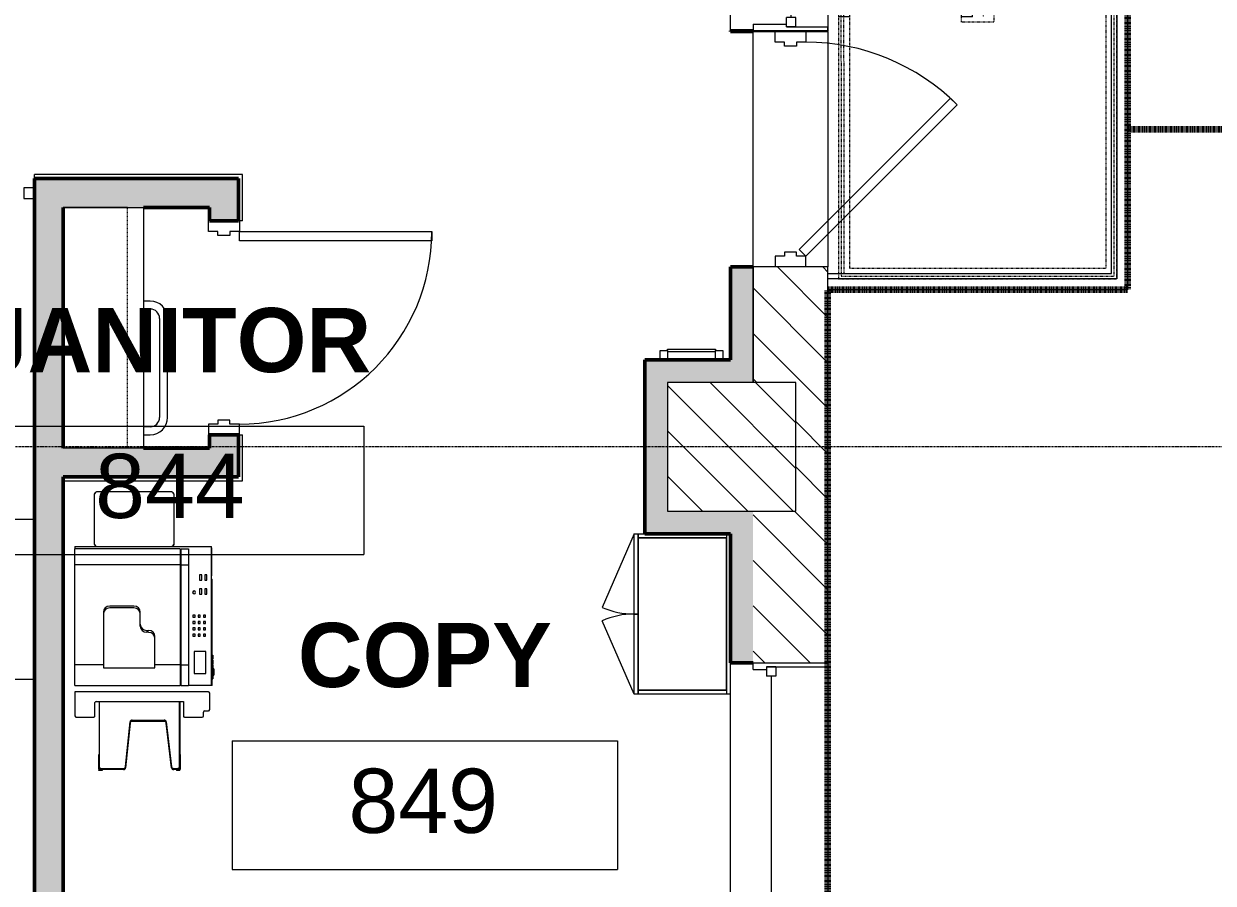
# Model space of a CAD drawing. Header units: inches. Extents: x -956 to 1409, y -1111 to 895.
# Drawn here: x 154 to 376.4, y -885.3 to -724.7 of the extents above; entities that cross this region are included whole.
import ezdxf

# ---------------------------------------------------------------- set-up
doc = ezdxf.new("R2010")
doc.units = ezdxf.units.IN
doc.header["$MEASUREMENT"] = 0
for name, pattern in [('Dash', [0.25, 0.125, -0.125]), ('Dash_2_', [0.25, 0.125, -0.125]), ('Double Dash 3_8_', [1, 0.375, -0.125, 0.125, -0.125, 0.125, -0.125]), ('Grid Line 1_4_', [0.4375, 0.25, -0.0625, 0.0625, -0.0625]), ('Overhead 1_16_', [0.101562, 0.0625, -0.039062])]:
    doc.linetypes.add(name, pattern=pattern)
for name, color, linetype, lineweight in [('A-AREA-IDEN', 2, 'Continuous', 9), ('A-DETL', 90, 'Continuous', 13), ('A-DOOR', 31, 'Continuous', 13), ('A-DOOR-FRAM', 31, 'Continuous', 20), ('A-FLOR', 192, 'Continuous', 13), ('A-FLOR-HRAL', 11, 'Continuous', 13), ('A-FLOR-HRAL-MBND', 5, 'Continuous', 13), ('A-GENM', 13, 'Continuous', 9), ('A-GLAZ', 151, 'Continuous', 13), ('A-GLAZ-CWMG', 51, 'Continuous', 9), ('A-WALL', 113, 'Continuous', 13), ('A-WALL-PATT', 111, 'Continuous', 13), ('I-WALL', 2, 'Continuous', 13), ('P-SANR-FIXT', 6, 'Continuous', 9), ('Q-CASE', 31, 'Continuous', 9), ('Q-CASE-HDLN', 31, 'Dash_2_', 9), ('Q-SPCQ', 91, 'Continuous', 13), ('S-COLS', 52, 'Continuous', 13), ('S-GRID', 1, 'Continuous', 9), ('S-STRS-MBND', 31, 'Continuous', 13)]:
    doc.layers.add(name, color=color, linetype=linetype, lineweight=lineweight)
doc.styles.add('Arial_3', font='arial.ttf', dxfattribs={"height": 12})
doc.styles.add('Arial_B', font='arialbd.ttf', dxfattribs={"height": 12})

# ---------------------------------------------------------------- blocks, each defined once
blk = doc.blocks.new('Concrete-Square-Column - 24 x 24-3368432-8TH FLOOR TELECOM UNDERFLOOR ROUTING PLAN')
at = {"layer": 'S-COLS', "lineweight": 9}
h = blk.add_hatch(dxfattribs=at)
h.set_pattern_fill('FP_8', color=53, style=0, pattern_type=2)
h.set_pattern_definition([(45, (803.744, 286.398), (-4.24264, 4.24264), [])])
h.paths.add_polyline_path([(-12, -12), (12, -12), (12, 12), (-12, 12)], flags=0)
at = {"layer": 'S-COLS', "color": 133, "lineweight": 20}
for p, q in [((12, 12), (-12, 12)), ((-12, 12), (-12, -12)), ((12, -12), (12, 12)), ((-12, -12), (12, -12))]:
    blk.add_line(p, q, dxfattribs=at)
blk = doc.blocks.new('Single-HM Frame - Exterior Egress - 40_ EXIST-2839962-8TH FLOOR TELECOM UNDERFLOOR ROUTING PLAN')
at = {"layer": 'A-DOOR', "color": 53, "lineweight": 9}
for p, q in [((-18.76, -1.64), (-20, -2.88)), ((9.53, -29.92), (-18.76, -1.64)), ((-20, -2.88), (8.29, -31.15)), ((8.29, -31.15), (9.53, -29.92))]:
    blk.add_line(p, q, dxfattribs=at)
blk.add_arc((-20, -2.88), 40, 315.01, 0, dxfattribs=at)
at = {"layer": 'A-DOOR-FRAM', "color": 133}
for p, q in [((-20, 2.87), (-22, 2.87)), ((-20, 1.12), (-20, 2.87)), ((20, 2.87), (22, 2.87)), ((20, 1.12), (20, 2.87)), ((-19.25, 1.12), (-20, 1.12)), ((-19.25, -1.12), (-19.25, 1.12)), ((19.25, 1.12), (20, 1.12)), ((19.25, -1.12), (19.25, 1.12)), ((-20, -1.12), (-19.25, -1.12)), ((-20, -2.88), (-20, -1.12)), ((20, -1.12), (19.25, -1.12)), ((20, -2.88), (20, -1.12)), ((-22, -2.88), (-20, -2.88)), ((22, -2.88), (20, -2.88))]:
    blk.add_line(p, q, dxfattribs=at)
blk = doc.blocks.new('Fixed - 16_ x 48_ rear door-1020078-8TH FLOOR TELECOM UNDERFLOOR ROUTING PLAN')
at = {"layer": 'A-GLAZ', "color": 133, "lineweight": 20}
for p, q in [((-8.25, 7), (-9.5, 7)), ((-8.25, 7), (-8.25, 0.75)), ((5.25, 7), (6.5, 7)), ((5.25, 0.75), (5.25, 7)), ((-8.75, 0.75), (-7, 0.75)), ((-8.75, -1), (-8.75, 0.75)), ((-8.75, 0.75), (-8.25, 0.75)), ((-8.75, 0.75), (-8.75, -7)), ((-7, -1), (-7, 0.75)), ((4, -1), (4, 0.75)), ((5.75, 0.75), (4, 0.75)), ((5.25, 0.75), (5.75, 0.75)), ((5.75, -1), (5.75, 0.75)), ((5.75, 0.75), (5.75, -7)), ((-8.75, -1), (-7, -1)), ((-7, -0.125), (4, -0.125)), ((5.75, -1), (4, -1)), ((-9.5, -7), (-8.75, -7)), ((6.5, -7), (5.75, -7))]:
    blk.add_line(p, q, dxfattribs=at)
blk = doc.blocks.new('Double Hung - 58_ x 86_ rear-3878438-8TH FLOOR TELECOM UNDERFLOOR ROUTING PLAN')
at = {"layer": 'A-GLAZ', "color": 133, "lineweight": 20}
for p, q in [((-28.25, 7), (-27.5, 7)), ((-27.5, -4.5), (-27.5, 7)), ((27.5, -4.5), (27.5, 7)), ((28.25, 7), (27.5, 7)), ((-27.5, -2.75), (-27.5, -4.5)), ((-27.5, -2.75), (-25.75, -2.75)), ((-25.75, -2.75), (-25.75, -4.5)), ((-25.75, -3.625), (25.75, -3.625)), ((25.75, -2.75), (25.75, -4.5)), ((27.5, -2.75), (25.75, -2.75)), ((27.5, -2.75), (27.5, -4.5)), ((-27.5, -4.5), (-25.75, -4.5)), ((-27.5, -4.5), (-27, -4.5)), ((-27, -7), (-27, -4.5)), ((27.5, -4.5), (25.75, -4.5)), ((27, -4.5), (27.5, -4.5)), ((27, -4.5), (27, -7)), ((-27, -7), (-28.25, -7)), ((27, -7), (28.25, -7))]:
    blk.add_line(p, q, dxfattribs=at)
blk = doc.blocks.new('Railing - Railing-1020995-8TH FLOOR TELECOM UNDERFLOOR ROUTING PLAN')
at = {"layer": 'A-FLOR-HRAL', "color": 53, "lineweight": 9}
for p, q in [((330.9, -663.77), (329.4, -664.47)), ((330.9, -663.77), (329.4, -664.47)), ((330.9, -663.77), (329.4, -664.47)), ((329.4, -723.37), (329.4, -664.47)), ((331.4, -663.77), (330.9, -663.77)), ((331.4, -663.77), (330.9, -663.77)), ((331.4, -663.77), (330.9, -663.77)), ((331.4, -723.37), (331.4, -663.77)), ((306.9, -674.96), (306.4, -674.96)), ((306.9, -674.96), (306.4, -674.96)), ((306.4, -674.96), (306.4, -723.37)), ((308.4, -674.27), (306.9, -674.96)), ((308.4, -674.27), (306.9, -674.96)), ((308.4, -674.27), (308.4, -723.37)), ((308.4, -723.37), (306.4, -723.37)), ((331.4, -723.37), (329.4, -723.37))]:
    blk.add_line(p, q, dxfattribs=at)
at = {"layer": 'A-FLOR-HRAL-MBND', "color": 53, "linetype": 'Overhead 1_16_', "lineweight": 9}
for p, q in [((303.4, -584.37), (303.4, -616.37)), ((358.4, -584.37), (303.4, -584.37)), ((303.4, -584.37), (303.4, -616.37)), ((358.4, -584.37), (303.4, -584.37)), ((306.4, -584.37), (306.4, -615.37)), ((358.4, -584.37), (306.4, -584.37)), ((306.4, -584.37), (306.4, -615.37)), ((358.4, -584.37), (306.4, -584.37)), ((358.4, -606.37), (358.4, -584.37)), ((358.4, -616.37), (358.4, -584.37)), ((358.4, -606.37), (358.4, -584.37)), ((358.4, -616.37), (358.4, -584.37)), ((305.4, -586.37), (305.4, -614.37)), ((356.4, -586.37), (305.4, -586.37)), ((305.4, -586.37), (305.4, -614.37)), ((356.4, -586.37), (305.4, -586.37)), ((308.4, -586.37), (308.4, -615.37)), ((356.4, -586.37), (308.4, -586.37)), ((308.4, -586.37), (308.4, -615.37)), ((356.4, -586.37), (308.4, -586.37)), ((356.4, -606.37), (356.4, -586.37)), ((356.4, -614.37), (356.4, -586.37)), ((356.4, -606.37), (356.4, -586.37)), ((356.4, -614.37), (356.4, -586.37)), ((356.4, -615.37), (356.4, -606.37)), ((356.4, -615.37), (356.4, -606.37)), ((358.4, -615.37), (358.4, -606.37)), ((358.4, -615.37), (358.4, -606.37)), ((305.4, -614.37), (308.4, -614.37)), ((305.4, -614.37), (308.4, -614.37)), ((306.4, -615.37), (306.4, -624.37)), ((306.4, -615.37), (306.4, -624.37)), ((308.4, -614.37), (308.4, -624.37)), ((308.4, -614.37), (308.4, -624.37)), ((308.4, -615.37), (308.4, -624.37)), ((308.4, -615.37), (308.4, -624.37)), ((329.4, -614.37), (356.4, -614.37)), ((329.4, -624.37), (329.4, -614.37)), ((329.4, -614.37), (335.4, -614.37)), ((329.4, -624.37), (329.4, -614.37)), ((329.4, -614.37), (356.4, -614.37)), ((329.4, -624.37), (329.4, -614.37)), ((329.4, -614.37), (335.4, -614.37)), ((329.4, -624.37), (329.4, -614.37)), ((331.4, -624.37), (331.4, -615.37)), ((331.4, -624.37), (331.4, -615.37)), ((333.4, -615.37), (333.4, -714.37)), ((333.4, -615.37), (333.4, -714.37)), ((335.4, -614.37), (335.4, -714.37)), ((335.4, -614.37), (335.4, -714.37)), ((356.4, -714.37), (356.4, -615.37)), ((356.4, -714.37), (356.4, -615.37)), ((358.4, -714.37), (358.4, -615.37)), ((358.4, -714.37), (358.4, -615.37)), ((303.4, -616.37), (306.4, -616.37)), ((303.4, -616.37), (306.4, -616.37)), ((306.4, -616.37), (306.4, -624.37)), ((306.4, -616.37), (306.4, -624.37)), ((331.4, -616.37), (358.4, -616.37)), ((331.4, -624.37), (331.4, -616.37)), ((331.4, -616.37), (358.4, -616.37)), ((331.4, -624.37), (331.4, -616.37)), ((306.4, -624.37), (306.4, -674.96)), ((306.4, -624.37), (306.4, -723.37)), ((306.4, -624.37), (306.4, -674.96)), ((306.4, -624.37), (306.4, -723.37)), ((308.4, -624.37), (308.4, -674.27)), ((308.4, -624.37), (308.4, -723.37)), ((308.4, -624.37), (308.4, -674.27)), ((308.4, -624.37), (308.4, -723.37)), ((329.4, -724.37), (329.4, -624.37)), ((329.4, -664.47), (329.4, -624.37)), ((329.4, -724.37), (329.4, -624.37)), ((329.4, -664.47), (329.4, -624.37)), ((331.4, -723.37), (331.4, -624.37)), ((331.4, -663.77), (331.4, -624.37)), ((331.4, -723.37), (331.4, -624.37)), ((331.4, -663.77), (331.4, -624.37)), ((333.4, -714.37), (333.4, -723.37)), ((333.4, -714.37), (333.4, -723.37)), ((335.4, -714.37), (335.4, -724.37)), ((335.4, -714.37), (335.4, -724.37)), ((356.4, -723.37), (356.4, -714.37)), ((356.4, -723.37), (356.4, -714.37)), ((358.4, -723.37), (358.4, -714.37)), ((358.4, -723.37), (358.4, -714.37)), ((306.4, -723.37), (306.4, -732.37)), ((306.4, -723.37), (306.4, -732.37)), ((308.4, -723.37), (308.4, -732.37)), ((308.4, -723.37), (308.4, -732.37)), ((335.4, -724.37), (329.4, -724.37)), ((335.4, -724.37), (329.4, -724.37)), ((356.4, -770.37), (356.4, -723.37)), ((356.4, -770.37), (356.4, -723.37)), ((358.4, -772.37), (358.4, -723.37)), ((358.4, -772.37), (358.4, -723.37)), ((306.4, -732.37), (306.4, -772.37)), ((306.4, -732.37), (306.4, -772.37)), ((308.4, -732.37), (308.4, -770.37)), ((308.4, -732.37), (308.4, -770.37)), ((308.4, -770.37), (356.4, -770.37)), ((308.4, -770.37), (356.4, -770.37)), ((306.4, -772.37), (358.4, -772.37)), ((306.4, -772.37), (358.4, -772.37))]:
    blk.add_line(p, q, dxfattribs=at)
blk = doc.blocks.new('Railing - Railing-1290116-8TH FLOOR TELECOM UNDERFLOOR ROUTING PLAN')
at = {"layer": 'A-FLOR-HRAL', "color": 53, "lineweight": 9}
for p, q in [((304.4, -582.37), (360.4, -582.37)), ((360.4, -582.37), (360.4, -624.37)), ((306.4, -584.37), (358.4, -584.37)), ((306.4, -633.37), (306.4, -584.37)), ((358.4, -584.37), (358.4, -624.37)), ((358.4, -624.37), (358.4, -633.37)), ((360.4, -624.37), (360.4, -633.37)), ((306.4, -674.96), (306.4, -633.37)), ((358.4, -633.37), (358.4, -723.37)), ((360.4, -633.37), (360.4, -723.37)), ((358.4, -723.37), (358.4, -772.37)), ((360.4, -723.37), (360.4, -774.37)), ((304.4, -774.37), (304.4, -772.37)), ((358.4, -772.37), (304.4, -772.37)), ((360.4, -774.37), (304.4, -774.37))]:
    blk.add_line(p, q, dxfattribs=at)
blk = doc.blocks.new('Basic Wall _ Metal Stud - 5 3_8_ - Acoustic Plywood Face Pattern to deck - ___-2776639-8TH FLOOR TELECOM UNDERFLOOR ROUTING PLAN')
at = {"layer": 'I-WALL', "color": 253}
for p in [(156.02, -753.62), (194.9, -752.87)]:
    blk.add_line(p, (156.02, -752.87), dxfattribs=at)
blk = doc.blocks.new('Copier-Floor - Copier-Floor-1473593-8TH FLOOR TELECOM UNDERFLOOR ROUTING PLAN')
at = {"layer": 'Q-SPCQ', "color": 53, "lineweight": 9}
for p, q in [((-18.9, 11.57), (-18.9, 8.31)), ((-14.17, 11.81), (-18.66, 11.81)), ((-14.17, -13.15), (-14.17, 11.81)), ((-12.99, 11.81), (-12.99, -7.87)), ((-12.99, 11.81), (-12.4, 11.81)), ((-12.4, 11.81), (-10.3, 11.81)), ((-10.3, 11.81), (-9.73, 11.81)), ((-9.73, 11.81), (-9.13, 11.81)), ((-9.13, 11.81), (9.57, 11.81)), ((-9.13, 6.5), (-9.13, 11.81)), ((9.57, 11.81), (10.24, 11.81)), ((9.57, -7.87), (9.57, 11.81)), ((10.24, 11.81), (10.78, 11.81)), ((10.78, 11.81), (11.98, 11.81)), ((11.98, 11.81), (12.57, 11.81)), ((12.57, -7.87), (12.57, 11.81)), ((12.99, 11.81), (12.57, 11.81)), ((12.99, 11.81), (12.99, -13.16)), ((-28.89, 6.71), (-28.89, 7.36)), ((-28.89, 7.36), (-28.81, 7.36)), ((-28.81, 6.71), (-28.89, 6.71)), ((-28.81, 7.36), (-28.81, 6.71)), ((-28.68, 7.36), (-25.9, 7.36)), ((-28.68, 7.28), (-28.68, 7.36)), ((-25.9, 7.28), (-28.68, 7.28)), ((-28.68, 2.72), (-28.68, 6.89)), ((-28.46, 6.89), (-28.46, 2.72)), ((-28.11, 7.28), (-28.33, 7.28)), ((-15.94, 7.28), (-28.11, 7.28)), ((-25.9, 7.28), (-25.9, 7.36)), ((-18.66, 8.07), (-16.18, 8.07)), ((-15.94, 7.83), (-15.94, -8.46)), ((22.64, 8.21), (13.58, 8.21)), ((23.23, -6.16), (23.23, 7.62)), ((0.39, 6.5), (-9.69, 6.5)), ((-9.69, 6.5), (-9.69, -3.15)), ((0.74, 6.5), (0.39, 6.5)), ((1.53, 0.79), (1.53, 5.31)), ((1.89, 5.31), (1.89, 0.79)), ((-19.99, 1.5), (-28.36, 2.33)), ((-28.14, 2.33), (-19.77, 1.5)), ((-19.68, -4.87), (-19.68, 1.11)), ((-19.46, 1.11), (-19.46, -4.87)), ((-3.03, -1.97), (-3.03, -1.57)), ((-2.68, -1.57), (-2.68, -1.97)), ((-1.89, -0.39), (0.39, -0.39)), ((0.39, -0.39), (0.74, -0.39)), ((-9.69, -3.15), (-4.18, -3.15)), ((-9.13, -7.87), (-9.13, -3.15)), ((-4.18, -3.15), (-3.82, -3.15)), ((-28.68, -7.36), (-28.68, -6.65)), ((-28.46, -6.65), (-28.46, -7.36)), ((-28.37, -6.26), (-19.99, -5.26)), ((-19.77, -5.26), (-28.15, -6.26)), ((-19.8, -5.26), (-19.74, -5.25)), ((-28.89, -7.82), (-28.89, -7.16)), ((-28.81, -7.16), (-28.89, -7.16)), ((-28.89, -7.82), (-28.81, -7.82)), ((-28.81, -7.16), (-28.81, -7.82)), ((-28.68, -7.76), (-25.9, -7.76)), ((-28.68, -7.76), (-28.68, -7.84)), ((-25.9, -7.84), (-28.68, -7.84)), ((-28.33, -7.76), (-28.11, -7.76)), ((-28.11, -7.76), (-15.94, -7.76)), ((-25.9, -7.76), (-25.9, -7.84)), ((-16.17, -7.82), (-25.9, -7.82)), ((-18.9, -8.7), (-18.9, -11.97)), ((-15.94, -8.46), (-18.66, -8.46)), ((-16.17, -7.82), (-16.17, -7.76)), ((-12.4, -7.87), (-12.99, -7.87)), ((-12.99, -8.07), (-12.99, -7.87)), ((-12.99, -8.07), (-12.99, -9.45)), ((-12.99, -8.07), (-12.4, -8.07)), ((-10.3, -7.87), (-12.4, -7.87)), ((-12.4, -8.07), (-10.3, -8.07)), ((-9.73, -7.87), (-10.3, -7.87)), ((-10.3, -8.07), (-9.73, -8.07)), ((-9.13, -7.87), (-9.73, -7.87)), ((-9.73, -8.07), (-9.13, -8.07)), ((9.57, -7.87), (-9.13, -7.87)), ((-9.13, -8.07), (9.57, -8.07)), ((-9.13, -8.07), (-9.13, -9.45)), ((10.24, -7.87), (9.57, -7.87)), ((9.57, -8.07), (10.24, -8.07)), ((9.57, -8.07), (9.57, -9.45)), ((10.78, -7.87), (10.24, -7.87)), ((10.24, -8.07), (10.78, -8.07)), ((11.98, -7.87), (10.78, -7.87)), ((10.78, -8.07), (12.57, -8.07)), ((12.57, -7.87), (11.98, -7.87)), ((12.57, -8.07), (12.57, -9.45)), ((13.58, -6.75), (22.64, -6.75)), ((-12.4, -9.45), (-12.99, -9.45)), ((-12.99, -13.16), (-12.99, -9.45)), ((-10.3, -9.45), (-12.4, -9.45)), ((-6.6, -10.49), (-10.73, -10.49)), ((-10.73, -10.49), (-10.73, -12.66)), ((-9.73, -9.45), (-10.3, -9.45)), ((-9.13, -9.45), (-9.73, -9.45)), ((9.57, -9.45), (-9.13, -9.45)), ((-6.6, -12.66), (-6.6, -10.49)), ((-3.36, -10.25), (-3.76, -10.25)), ((-3.76, -10.25), (-3.76, -10.65)), ((-3.76, -10.65), (-3.36, -10.65)), ((-3.36, -10.65), (-3.36, -10.25)), ((-2.18, -10.25), (-2.57, -10.25)), ((-2.57, -10.25), (-2.57, -10.65)), ((-2.57, -10.65), (-2.18, -10.65)), ((-2.18, -10.65), (-2.18, -10.25)), ((-1, -10.25), (-1.39, -10.25)), ((-1.39, -10.25), (-1.39, -10.65)), ((-1.39, -10.65), (-1, -10.65)), ((-1, -10.65), (-1, -10.25)), ((0.18, -10.25), (-0.21, -10.25)), ((-0.21, -10.25), (-0.21, -10.65)), ((-0.21, -10.65), (0.18, -10.65)), ((0.18, -10.65), (0.18, -10.25)), ((10.24, -9.45), (9.57, -9.45)), ((10.78, -9.45), (10.24, -9.45)), ((12.57, -9.45), (10.78, -9.45)), ((-18.66, -12.2), (-17.95, -12.2)), ((-17.72, -12.44), (-17.72, -13.15)), ((-12.99, -13.75), (-12.99, -13.16)), ((-10.73, -12.66), (-6.6, -12.66)), ((-3.36, -11.24), (-3.76, -11.24)), ((-3.76, -11.24), (-3.76, -11.63)), ((-3.76, -11.63), (-3.36, -11.63)), ((-3.36, -12.22), (-3.76, -12.22)), ((-3.76, -12.22), (-3.76, -12.62)), ((-3.76, -12.62), (-3.36, -12.62)), ((-3.36, -11.63), (-3.36, -11.24)), ((-3.36, -12.62), (-3.36, -12.22)), ((-2.18, -11.24), (-2.57, -11.24)), ((-2.57, -11.24), (-2.57, -11.63)), ((-2.57, -11.63), (-2.18, -11.63)), ((-2.18, -12.22), (-2.57, -12.22)), ((-2.57, -12.22), (-2.57, -12.62)), ((-2.57, -12.62), (-2.18, -12.62)), ((-2.18, -11.63), (-2.18, -11.24)), ((-2.18, -12.62), (-2.18, -12.22)), ((-1, -11.24), (-1.39, -11.24)), ((-1.39, -11.24), (-1.39, -11.63)), ((-1.39, -11.63), (-1, -11.63)), ((-1, -12.22), (-1.39, -12.22)), ((-1.39, -12.22), (-1.39, -12.62)), ((-1.39, -12.62), (-1, -12.62)), ((-1, -11.63), (-1, -11.24)), ((-1, -12.62), (-1, -12.22)), ((0.18, -11.24), (-0.21, -11.24)), ((-0.21, -11.24), (-0.21, -11.63)), ((-0.21, -11.63), (0.18, -11.63)), ((0.18, -12.22), (-0.21, -12.22)), ((-0.21, -12.22), (-0.21, -12.62)), ((-0.21, -12.62), (0.18, -12.62)), ((0.18, -11.63), (0.18, -11.24)), ((0.18, -12.62), (0.18, -12.22)), ((5.1, -11.5), (4.11, -11.5)), ((4.11, -11.5), (4.11, -11.9)), ((4.11, -11.9), (5.1, -11.9)), ((5.1, -12.49), (4.11, -12.49)), ((4.11, -12.49), (4.11, -12.88)), ((4.11, -12.88), (5.1, -12.88)), ((5.1, -11.9), (5.1, -11.5)), ((5.1, -12.88), (5.1, -12.49)), ((7.72, -11.5), (6.74, -11.5)), ((6.74, -11.5), (6.74, -11.9)), ((6.74, -11.9), (7.72, -11.9)), ((7.72, -12.49), (6.74, -12.49)), ((6.74, -12.49), (6.74, -12.88)), ((6.74, -12.88), (7.72, -12.88)), ((7.72, -11.9), (7.72, -11.5)), ((7.72, -12.88), (7.72, -12.49)), ((12.99, -13.16), (12.99, -13.75)), ((-17.48, -13.39), (-14.41, -13.39)), ((-12.99, -13.75), (12.99, -13.75)), ((-12.99, -13.82), (-12.99, -13.75)), ((-12.99, -13.82), (6.89, -13.82)), ((-11.78, -13.98), (-11.78, -13.82)), ((-11.75, -13.82), (-11.75, -13.98)), ((-11.71, -13.98), (-11.75, -13.98)), ((-11.71, -13.82), (-11.71, -13.98)), ((-11.58, -13.98), (-11.71, -13.98)), ((-11.58, -13.82), (-11.58, -13.98)), ((-11.41, -13.98), (-11.58, -13.98)), ((-11.41, -13.82), (-11.41, -13.98)), ((-11.21, -13.98), (-11.41, -13.98)), ((-11.21, -13.82), (-11.21, -13.98)), ((-11.09, -13.98), (-11.21, -13.98)), ((-11.09, -13.82), (-11.09, -13.98)), ((-11.04, -13.98), (-11.09, -13.98)), ((-11.06, -14.08), (-9.87, -14.08)), ((-11.06, -14.08), (-11.06, -14.14)), ((-9.87, -14.14), (-11.06, -14.14)), ((-11.04, -13.82), (-11.04, -13.98)), ((-11.02, -13.82), (-11.02, -13.98)), ((-10.84, -13.82), (-10.84, -13.98)), ((-10.72, -13.98), (-10.84, -13.98)), ((-10.72, -13.82), (-10.72, -13.98)), ((-10.21, -13.98), (-10.72, -13.98)), ((-10.21, -13.82), (-10.21, -13.98)), ((-10.08, -13.98), (-10.21, -13.98)), ((-10.08, -13.82), (-10.08, -13.98)), ((-9.98, -13.98), (-9.98, -13.82)), ((-9.6, -13.98), (-9.98, -13.98)), ((-9.87, -14.14), (-9.87, -14.08)), ((-9.6, -13.82), (-9.6, -13.98)), ((-9.49, -13.98), (-9.6, -13.98)), ((-9.49, -13.82), (-9.49, -13.98)), ((-9.11, -13.98), (-9.49, -13.98)), ((-9.11, -13.82), (-9.11, -13.98)), ((-8.98, -13.82), (-8.98, -13.98)), ((-8.56, -13.98), (-8.98, -13.98)), ((-8.56, -13.82), (-8.56, -13.98)), ((-8.37, -13.98), (-8.56, -13.98)), ((-8.37, -13.82), (-8.37, -13.98)), ((-8.26, -13.98), (-8.37, -13.98)), ((-8.26, -13.82), (-8.26, -13.98)), ((-8.22, -13.98), (-8.26, -13.98)), ((-8.22, -13.82), (-8.22, -13.98)), ((-8.16, -13.98), (-8.22, -13.98)), ((-8.16, -13.82), (-8.16, -13.98)), ((-8.01, -13.82), (-8.01, -13.98)), ((-7.65, -13.98), (-8.01, -13.98)), ((-7.65, -13.82), (-7.65, -13.98)), ((-7.51, -13.98), (-7.65, -13.98)), ((-7.51, -13.82), (-7.51, -13.98)), ((-7.39, -13.98), (-7.51, -13.98)), ((-7.39, -13.82), (-7.39, -13.98)), ((-7.31, -13.98), (-7.39, -13.98)), ((-7.31, -13.82), (-7.31, -13.98)), ((-7.28, -13.98), (-7.31, -13.98)), ((-7.28, -13.82), (-7.28, -13.98)), ((6.89, -13.75), (6.89, -13.82)), ((7.68, -13.78), (12.6, -13.78))]:
    blk.add_line(p, q, dxfattribs=at)
for centre, radius, start, end in [((-18.66, 11.57), 0.236, 90, 180), ((-18.66, 11.57), 0.236, 90, 150), ((-18.66, 8.31), 0.236, 180, 270), ((-18.66, 8.31), 0.236, 210, 270), ((-16.18, 7.83), 0.236, 0, 90), ((13.58, 7.62), 0.591, 90, 180), ((13.58, 7.62), 0.591, 135, 165), ((13.58, 7.62), 0.591, 90, 120), ((22.64, 7.62), 0.591, 0, 90), ((22.64, 7.62), 0.591, 45, 75), ((22.64, 7.62), 0.591, 0, 30), ((13.58, -6.16), 0.591, 180, 270), ((13.58, -6.16), 0.591, 195, 255), ((22.64, -6.16), 0.591, 270, 360), ((22.64, -6.16), 0.591, 300, 360), ((-18.66, -8.7), 0.236, 90, 180), ((-18.66, -8.7), 0.236, 90, 150), ((4.42, -10.47), 0.276, 360, 180), ((4.42, -10.47), 0.276, 180, 360), ((-18.66, -11.97), 0.236, 180, 270), ((-18.66, -11.97), 0.236, 210, 270), ((-17.95, -12.44), 0.236, 0, 90), ((-17.48, -13.15), 0.236, 180, 270), ((-17.48, -13.15), 0.236, 210, 270), ((-14.41, -13.15), 0.236, 270, 360), ((-14.41, -13.15), 0.236, 270, 330), ((7.68, -13.39), 0.394, 247.4142, 270), ((12.6, -13.39), 0.394, 270, 292.5858)]:
    blk.add_arc(centre, radius, start, end, dxfattribs=at)
for centre, major_axis, ratio, start_param, end_param in [((-28.33, 6.89), (0, 0.394), 0.882948, 0, 1.570796), ((-28.11, 6.89), (0, 0.394), 0.882948, 0, 1.570796), ((-28.33, 6.89), (0, 0.394), 0.882948, 0, 0.261799), ((0.39, 5.31), (0, 1.18), 0.965926, 4.712389, 6.283185), ((0.74, 5.31), (0, 1.18), 0.965926, 4.712389, 6.283185), ((-28.33, 2.72), (0, 0.394), 0.882948, 1.570796, 3.054326), ((-28.11, 2.72), (0, 0.394), 0.882948, 1.570796, 3.054326), ((-28.33, 2.72), (0, 0.394), 0.882948, 2.807071, 3.054326), ((-20.02, 1.11), (0, 0.394), 0.882948, 5.948664, 6.195919), ((-20.02, 1.11), (0, 0.394), 0.882948, 5.701409, 6.195919), ((-20.02, 1.11), (0, 0.394), 0.882948, 4.712389, 5.635222), ((-19.8, 1.11), (0, 0.394), 0.882948, 4.712389, 6.195919), ((0.39, 0.79), (0, 1.18), 0.965926, 3.141593, 4.712389), ((0.74, 0.79), (0, 1.18), 0.965926, 3.141593, 4.712389), ((-4.18, -1.97), (0, 1.18), 0.965926, 3.141593, 4.712389), ((-3.82, -1.97), (0, 1.18), 0.965926, 3.141593, 4.712389), ((-1.89, -1.57), (0, 1.18), 0.965926, 0, 1.570796), ((-1.54, -1.57), (0, 1.18), 0.965926, 0, 1.570796), ((-28.33, -6.65), (0, 0.394), 0.882948, 0.10472, 1.570796), ((-28.11, -6.65), (0, 0.394), 0.882948, 0.10472, 1.570796), ((-28.33, -6.65), (0, 0.394), 0.882948, 0.10472, 0.349066), ((-28.11, -6.65), (0, 0.394), 0.882948, 0.10472, 0.349066), ((-20.02, -4.87), (0, 0.394), 0.882948, 3.246312, 4.712389), ((-20.02, -4.87), (0, 0.394), 0.882948, 3.246312, 3.490659), ((-19.8, -4.87), (0, 0.394), 0.882948, 3.246312, 4.712389), ((-28.33, -7.36), (0, 0.394), 0.882948, 1.570796, 3.141593), ((-28.11, -7.36), (0, 0.394), 0.882948, 1.570796, 3.141593), ((-28.33, -7.36), (0, 0.394), 0.882948, 2.879793, 3.141593)]:
    blk.add_ellipse(centre, major_axis=major_axis, ratio=ratio, start_param=start_param, end_param=end_param, dxfattribs=at)
blk = doc.blocks.new('Rectangular Mullion - 2_ x 2_ Office Front-2125594-8TH FLOOR TELECOM UNDERFLOOR ROUTING PLAN')
at = {"layer": 'A-GLAZ-CWMG', "color": 133, "lineweight": 20}
for p, q in [((-2, 1), (0, 1)), ((-2, -1), (-2, 1)), ((0, 1), (0, -1)), ((0, -1), (-2, -1))]:
    blk.add_line(p, q, dxfattribs=at)
blk = doc.blocks.new('Basic Wall _ Metal Stud - 5 3_8_ - Acoustic Plywood Face Pattern to deck - ___-5005924-8TH FLOOR TELECOM UNDERFLOOR ROUTING PLAN')
at = {"layer": 'I-WALL', "color": 253}
for p, q in [((194.9, -761.49), (194.9, -752.87)), ((194.9, -761.49), (194.15, -761.49)), ((194.15, -801.49), (194.9, -801.49)), ((194.9, -810.12), (194.9, -801.49))]:
    blk.add_line(p, q, dxfattribs=at)
blk = doc.blocks.new('Basic Wall _ Metal Stud - 5 3_8_ - Acoustic Plywood Face Pattern to deck - ___-5006197-8TH FLOOR TELECOM UNDERFLOOR ROUTING PLAN')
at = {"layer": 'I-WALL', "color": 253}
blk.add_line((161.4, -810.12), (194.9, -810.12), dxfattribs=at)
blk = doc.blocks.new('Single-HM Frame - Storage 36_ - 8_ H-5005923-8TH FLOOR TELECOM UNDERFLOOR ROUTING PLAN')
at = {"layer": 'A-DOOR', "color": 253}
for p, q in [((-18, 2.87), (-17.99, 38.87)), ((-17.99, 38.87), (-16.24, 38.87)), ((-16.24, 38.87), (-16.25, 2.87)), ((-16.25, 2.87), (-18, 2.87))]:
    blk.add_line(p, q, dxfattribs=at)
blk.add_arc((-18, 2.87), 36, 360, 89.99, dxfattribs=at)
at = {"layer": 'A-DOOR-FRAM', "color": 133}
for p, q in [((-20, 2.87), (-18, 2.87)), ((-18, 2.87), (-18, 1.12)), ((18, 2.87), (18, 1.12)), ((20, 2.87), (18, 2.87)), ((-18, 1.12), (-17.25, 1.12)), ((-17.25, 1.12), (-17.25, -1.12)), ((17.25, 1.12), (17.25, -1.12)), ((18, 1.12), (17.25, 1.12)), ((-18, -1.12), (-18, -2.87)), ((-17.25, -1.12), (-18, -1.12)), ((17.25, -1.12), (18, -1.12)), ((18, -1.12), (18, -2.87)), ((-18, -2.87), (-20, -2.87)), ((18, -2.87), (20, -2.87))]:
    blk.add_line(p, q, dxfattribs=at)
blk = doc.blocks.new('Generic Model Adjustable Table - Default-V72-8TH FLOOR TELECOM UNDERFLOOR ROUTING PLAN')
at = {"layer": 'A-GENM', "color": 53}
for p, q in [((-39, -15), (-39, 15)), ((-39, 15), (39, 15)), ((39, -15), (-39, -15))]:
    blk.add_line(p, q, dxfattribs=at)
blk = doc.blocks.new('Fire Extinguisher Cabinet Semi-Recessed - 9x18x5 - Steel - NonRated - Full Glass with Cam Latch_ 2in Trim-V75-8TH FLOOR TELECOM UNDERFLOOR ROUTING PLAN')
at = {"layer": 'A-GENM', "color": 53}
for p, q in [((274.4, -785.49), (283.4, -785.49)), ((274.4, -785.74), (274.4, -785.49)), ((283.4, -785.99), (274.4, -785.99)), ((283.4, -785.49), (283.4, -785.74))]:
    blk.add_line(p, q, dxfattribs=at)
at = {"layer": 'Q-SPCQ', "color": 53, "lineweight": 9}
for p, q in [((273.02, -787.49), (273.02, -785.74)), ((273.02, -785.74), (274.4, -785.74)), ((274.4, -785.74), (274.4, -787.49)), ((283.4, -785.74), (284.77, -785.74)), ((283.4, -787.49), (283.4, -785.74)), ((284.77, -785.74), (284.77, -787.49))]:
    blk.add_line(p, q, dxfattribs=at)
blk = doc.blocks.new('Counter Top - 18_ Depth-3615897-8TH FLOOR TELECOM UNDERFLOOR ROUTING PLAN')
at = {"layer": 'Q-CASE'}
for p, q in [((-47.26, 18), (-17.26, 18)), ((-47.26, 0), (-47.26, 18)), ((-17.26, 18), (-17.26, 16)), ((-17.26, 0.75), (-47.26, 0.75))]:
    blk.add_line(p, q, dxfattribs=at)
blk = doc.blocks.new('Generic Model Wood Closet - 1_-6__ x 2_-6__ 2_10_ H-4911401-8TH FLOOR TELECOM UNDERFLOOR ROUTING PLAN')
at = {"layer": 'Q-CASE', "color": 53}
for p, q in [((15, 9), (15, -9)), ((15, 9), (15, -8.25)), ((-14.25, -8.25), (-14.25, 8.25)), ((-14.25, 8.25), (14.25, 8.25)), ((14.25, 8.25), (-14.25, 8.25)), ((-14.25, 8.25), (-14.25, -8.25)), ((-14.25, 8.25), (-14.25, -8.25)), ((14.25, 8.25), (-14.25, 8.25)), ((14.25, 8.25), (14.25, -8.25)), ((14.25, -8.25), (14.25, 8.25)), ((14.25, -8.25), (14.25, 8.25)), ((-15, -9), (-15, -7)), ((-15, -8.25), (-15, -7)), ((-15, -8.25), (0, -8.25)), ((-15, -9), (-15, -8.25)), ((-14.25, -8.25), (-15, -8.25)), ((14.25, -8.25), (-14.25, -8.25)), ((-14.25, -8.25), (14.25, -8.25)), ((0, -8.25), (15, -8.25)), ((0, -9), (0, -8.25)), ((0, -8.25), (0, -9)), ((15, -8.25), (14.25, -8.25)), ((15, -8.25), (15, -9)), ((-15, -9), (-1.25, -14.99)), ((15, -9), (-15, -9)), ((0, -9), (-15, -9)), ((15, -9), (0, -9)), ((15, -9), (1.25, -14.99))]:
    blk.add_line(p, q, dxfattribs=at)
for centre, start, end in [((-15, -9), 336.4597, 0), ((15, -9), 180, 203.5403)]:
    blk.add_arc(centre, 15, start, end, dxfattribs=at)
blk = doc.blocks.new('Closet Shelf and Pole - 15_ Deep-4816930-8TH FLOOR TELECOM UNDERFLOOR ROUTING PLAN')
at = {"layer": 'Q-CASE', "color": 53}
for p, q in [((0, -15), (0, 0)), ((0, 0), (45, 0)), ((45, 0), (45, -15)), ((0, -12), (0, 0)), ((45, -12), (45, 0)), ((45, -15), (0, -15))]:
    blk.add_line(p, q, dxfattribs=at)
at = {"layer": 'Q-CASE-HDLN', "color": 53, "linetype": 'Dash'}
blk.add_line((0, -12), (45, -12), dxfattribs=at)
blk = doc.blocks.new('equip-sink-elkay-scrub-wall-EWSWC - EWS2520W4C-4986752-8TH FLOOR TELECOM UNDERFLOOR ROUTING PLAN')
at = {"layer": 'P-SANR-FIXT'}
for p, q in [((177.66, -776.49), (176.41, -776.49)), ((176.41, -777.99), (177.66, -777.99)), ((179.41, -779.74), (179.41, -798.24)), ((180.91, -798.24), (180.91, -779.74)), ((177.66, -799.99), (176.41, -799.99)), ((176.41, -801.49), (177.66, -801.49))]:
    blk.add_line(p, q, dxfattribs=at)
for centre, radius, start, end in [((177.66, -779.74), 3.25, 360, 90), ((177.66, -779.74), 1.75, 0, 90), ((177.66, -798.24), 3.25, 270, 0), ((177.66, -798.24), 1.75, 270, 360)]:
    blk.add_arc(centre, radius, start, end, dxfattribs=at)
blk = doc.blocks.new('18433_1 - AEO NY - CENTRAL_rvt-1-8TH FLOOR TELECOM UNDERFLOOR ROUTING PLAN')
at = {"layer": 'A-WALL-PATT', "lineweight": 9}
h = blk.add_hatch(dxfattribs=at)
h.set_pattern_fill('FP_1', color=53, style=0, pattern_type=2)
h.set_pattern_definition([(135, (0, 0), (-4.24264, -4.24264), [])])
h.paths.add_polyline_path([(304.4, -1042.12), (304.4, -900.62), (290.4, -900.62), (290.4, -1005.24), (302.02, -1005.24), (302.02, -1041.24), (290.4, -1041.24), (290.4, -1042.12), (302.02, -1042.12)], flags=0)
h.paths.add_polyline_path([(290.4, -844.12), (304.4, -844.12), (304.4, -770.12), (290.4, -770.12), (290.4, -791.74), (298.4, -791.74), (298.4, -815.74), (290.4, -815.74), (290.4, -837.04)], flags=0)
h.paths.add_polyline_path([(290.4, -726.12), (304.4, -726.12), (304.4, -725.99), (290.4, -725.99)], flags=0)
h.paths.add_polyline_path([(304.4, -709.99), (304.4, -666.87), (290.4, -666.87), (290.4, -709.99)], flags=0)
h.paths.add_polyline_path([(304.4, -598.37), (304.4, -556.12), (290.4, -556.12), (290.4, -562.62), (294.9, -562.62), (294.9, -586.62), (290.4, -586.62), (290.4, -598.37)], flags=0)
at = {"layer": 'A-WALL-PATT'}
h = blk.add_hatch(color=253, dxfattribs=at)
h.paths.add_polyline_path([(290.4, -791.74), (290.4, -770.12), (286.15, -770.12), (286.15, -791.74)], flags=0)
h.paths.add_polyline_path([(286.15, -726.12), (290.4, -726.12), (290.4, -725.99), (286.15, -725.99)], flags=0)
h.paths.add_polyline_path([(286.15, -709.99), (290.4, -709.99), (290.4, -666.87), (286.15, -666.87)], flags=0)
h.paths.add_polyline_path([(286.15, -598.37), (290.4, -598.37), (290.4, -590.87), (286.15, -590.87), (286.15, -595.04)], flags=0)
at = {"layer": 'A-WALL-PATT', "lineweight": 5}
h = blk.add_hatch(color=9, dxfattribs=at)
h.paths.add_polyline_path([(188.77, -758.99), (188.77, -753.62), (156.02, -753.62), (156.02, -758.99), (178.6, -758.99)], flags=0)
h.paths.add_polyline_path([(44.02, -758.99), (44.02, -753.62), (38.65, -753.62), (38.65, -758.99)], flags=0)
h.paths.add_polyline_path([(-120.85, -758.99), (-120.85, -753.62), (-126.23, -753.62), (-126.23, -758.99)], flags=0)
h.paths.add_polyline_path([(-240.23, -758.99), (-240.23, -753.62), (-245.6, -753.62), (-245.6, -758.99)], flags=0)
h = blk.add_hatch(color=9, dxfattribs=at)
h.paths.add_polyline_path([(188.77, -809.37), (194.15, -809.37), (194.15, -801.49), (188.77, -801.49), (188.77, -803.99)], flags=0)
h.paths.add_polyline_path([(194.15, -761.49), (194.15, -753.62), (188.77, -753.62), (188.77, -761.49)], flags=0)
at = {"layer": 'A-WALL-PATT'}
for points in [[(161.4, -911.31), (161.4, -758.99), (156.02, -758.99), (156.02, -911.31)], [(274.4, -815.74), (274.4, -787.49), (270.15, -787.49), (270.15, -815.74)], [(286.15, -791.74), (286.15, -787.49), (274.4, -787.49), (274.4, -791.74)], [(274.4, -819.99), (290.4, -819.99), (290.4, -815.74), (270.15, -815.74), (270.15, -819.99)]]:
    blk.add_hatch(color=253, dxfattribs=at).paths.add_polyline_path(points, flags=0)
at = {"layer": 'A-WALL-PATT', "lineweight": 5}
blk.add_hatch(color=9, dxfattribs=at).paths.add_polyline_path([(161.41, -809.37), (188.77, -809.37), (188.77, -803.99), (161.4, -803.99), (161.4, -809.37)], flags=0)
at = {"layer": 'A-WALL-PATT'}
h = blk.add_hatch(color=253, dxfattribs=at)
h.paths.add_polyline_path([(290.4, -904.62), (290.4, -900.62), (286.15, -900.62), (286.15, -904.62)], flags=0)
h.paths.add_polyline_path([(290.4, -844.12), (290.4, -819.99), (286.15, -819.99), (286.15, -844.12)], flags=0)
at = {"layer": 'A-FLOR', "color": 53, "lineweight": 9}
for p, q in [((357.4, -771.37), (357.4, -723.37)), ((290.4, -770.12), (290.4, -726.12)), ((304.4, -726.12), (304.4, -770.12)), ((304.4, -771.37), (357.4, -771.37))]:
    blk.add_line(p, q, dxfattribs=at)
at = {"layer": 'A-WALL', "color": 53, "lineweight": 9}
for p, q in [((304.4, -709.99), (304.4, -725.99)), ((290.4, -725.99), (290.4, -726.12)), ((290.4, -770.12), (290.4, -726.12)), ((304.4, -726.12), (304.4, -770.12)), ((290.4, -770.12), (290.4, -791.74)), ((304.4, -844.12), (304.4, -900.62))]:
    blk.add_line(p, q, dxfattribs=at)
at = {"layer": 'A-WALL', "color": 133, "lineweight": 20}
for p, q in [((304.4, -725.99), (290.4, -725.99)), ((290.4, -726.12), (304.4, -726.12)), ((304.4, -726.12), (304.4, -725.99)), ((304.4, -770.12), (290.4, -770.12)), ((304.4, -772.37), (304.4, -770.12)), ((304.4, -844.12), (304.4, -774.37)), ((290.4, -844.12), (304.4, -844.12))]:
    blk.add_line(p, q, dxfattribs=at)
at = {"layer": 'I-WALL', "color": 253}
for p, q in [((286.15, -725.99), (286.15, -709.99)), ((290.4, -726.12), (290.4, -725.99)), ((290.4, -791.74), (290.4, -770.12)), ((286.15, -900.62), (286.15, -844.12))]:
    blk.add_line(p, q, dxfattribs=at)
at = {"layer": 'I-WALL', "color": 213, "lineweight": 50}
for p, q in [((290.4, -725.99), (286.15, -725.99)), ((286.15, -725.99), (286.15, -726.12)), ((286.15, -726.12), (290.4, -726.12)), ((188.77, -753.62), (156.02, -753.62)), ((156.02, -753.62), (156.02, -758.99)), ((194.15, -753.62), (188.77, -753.62)), ((194.15, -761.49), (194.15, -753.62)), ((156.02, -758.99), (156.02, -911.31)), ((161.4, -803.99), (161.4, -758.99)), ((176.41, -758.99), (188.77, -758.99)), ((188.77, -758.99), (188.77, -761.49)), ((188.77, -761.49), (194.15, -761.49)), ((290.4, -770.12), (286.15, -770.12)), ((286.15, -770.12), (286.15, -787.49)), ((274.4, -787.49), (270.15, -787.49)), ((270.15, -787.49), (270.15, -815.74)), ((286.15, -787.49), (274.4, -787.49)), ((188.77, -801.49), (188.77, -803.99)), ((194.15, -801.49), (188.77, -801.49)), ((194.15, -809.37), (194.15, -801.49)), ((188.77, -803.99), (176.41, -803.99)), ((161.4, -911.31), (161.4, -809.37)), ((161.4, -809.37), (188.77, -809.37)), ((188.77, -809.37), (194.15, -809.37)), ((270.15, -815.74), (270.15, -819.99)), ((270.15, -819.99), (286.15, -819.99)), ((286.15, -819.99), (286.15, -844.12)), ((286.15, -844.12), (290.4, -844.12))]:
    blk.add_line(p, q, dxfattribs=at)
at = {"layer": 'S-GRID', "linetype": 'Grid Line 1_4_'}
blk.add_line((444.9, -803.74), (-904.42, -803.74), dxfattribs=at)
at = {"layer": 'S-STRS-MBND', "color": 53, "linetype": 'Overhead 1_16_', "lineweight": 9}
for p, q in [((306.9, -731.64), (306.9, -615.87)), ((307.4, -731.64), (307.4, -615.87)), ((357.4, -771.37), (357.4, -715.1)), ((357.9, -771.87), (357.9, -715.1)), ((306.9, -731.64), (306.9, -771.87)), ((307.4, -731.64), (307.4, -771.37)), ((307.4, -771.37), (357.4, -771.37)), ((306.9, -771.87), (357.9, -771.87))]:
    blk.add_line(p, q, dxfattribs=at)
at = {"color": 53, "lineweight": 9}
for name, p in [('Railing - Railing-1290116-8TH FLOOR TELECOM UNDERFLOOR ROUTING PLAN', (0, 0)), ('Railing - Railing-1020995-8TH FLOOR TELECOM UNDERFLOOR ROUTING PLAN', (0, 0)), ('Basic Wall _ Metal Stud - 5 3_8_ - Acoustic Plywood Face Pattern to deck - ___-2776639-8TH FLOOR TELECOM UNDERFLOOR ROUTING PLAN', (0, 0)), ('Basic Wall _ Metal Stud - 5 3_8_ - Acoustic Plywood Face Pattern to deck - ___-5005924-8TH FLOOR TELECOM UNDERFLOOR ROUTING PLAN', (0, 0)), ('equip-sink-elkay-scrub-wall-EWSWC - EWS2520W4C-4986752-8TH FLOOR TELECOM UNDERFLOOR ROUTING PLAN', (0, 0)), ('Fire Extinguisher Cabinet Semi-Recessed - 9x18x5 - Steel - NonRated - Full Glass with Cam Latch_ 2in Trim-V75-8TH FLOOR TELECOM UNDERFLOOR ROUTING PLAN', (0, 0)), ('Basic Wall _ Metal Stud - 5 3_8_ - Acoustic Plywood Face Pattern to deck - ___-5006197-8TH FLOOR TELECOM UNDERFLOOR ROUTING PLAN', (0, 0)), ('Generic Model Adjustable Table - Default-V72-8TH FLOOR TELECOM UNDERFLOOR ROUTING PLAN', (117.02, -832.24))]:
    blk.add_blockref(name, p, dxfattribs=at)
for name, p, rotation in [('Fixed - 16_ x 48_ rear door-1020078-8TH FLOOR TELECOM UNDERFLOOR ROUTING PLAN', (297.4, -716.49), 89.99999999999991), ('Single-HM Frame - Exterior Egress - 40_ EXIST-2839962-8TH FLOOR TELECOM UNDERFLOOR ROUTING PLAN', (297.4, -748.12), 89.99999999999991), ('Closet Shelf and Pole - 15_ Deep-4816930-8TH FLOOR TELECOM UNDERFLOOR ROUTING PLAN', (161.41, -803.99), 89.99999999999991), ('Single-HM Frame - Storage 36_ - 8_ H-5005923-8TH FLOOR TELECOM UNDERFLOOR ROUTING PLAN', (191.46, -781.49), 270), ('Concrete-Square-Column - 24 x 24-3368432-8TH FLOOR TELECOM UNDERFLOOR ROUTING PLAN', (286.4, -803.74), 89.9999999999999), ('Copier-Floor - Copier-Floor-1473593-8TH FLOOR TELECOM UNDERFLOOR ROUTING PLAN', (175.4, -835.37), 90.00000000000014), ('Generic Model Wood Closet - 1_-6__ x 2_-6__ 2_10_ H-4911401-8TH FLOOR TELECOM UNDERFLOOR ROUTING PLAN', (277.15, -834.99), 269.9999999999998), ('Counter Top - 18_ Depth-3615897-8TH FLOOR TELECOM UNDERFLOOR ROUTING PLAN', (286.15, -802.73), 89.99999999999962), ('Double Hung - 58_ x 86_ rear-3878438-8TH FLOOR TELECOM UNDERFLOOR ROUTING PLAN', (297.4, -872.37), 269.9999999999999)]:
    blk.add_blockref(name, p, dxfattribs=dict(at, rotation=rotation))
at = {"color": 53, "lineweight": 9, "extrusion": (0, 0, -1), "rotation": 180}
blk.add_blockref('Rectangular Mullion - 2_ x 2_ Office Front-2125594-8TH FLOOR TELECOM UNDERFLOOR ROUTING PLAN', (-156.02, -756.31), dxfattribs=at)
blk = doc.blocks.new('Room Tag - Room Tag-84095-8TH FLOOR TELECOM UNDERFLOOR ROUTING PLAN')
at = {"layer": 'A-AREA-IDEN'}
for p, q in [((-0.375, -0.0625), (-0.375, -0.3125)), ((-0.375, -0.0625), (0.375, -0.0625)), ((0.375, -0.0625), (0.375, -0.3125)), ((-0.375, -0.3125), (0.375, -0.3125))]:
    blk.add_line(p, q, dxfattribs=at)

msp = doc.modelspace()

# ---------------------------------------------------------------- block references
at = {"lineweight": 5}
msp.add_blockref('18433_1 - AEO NY - CENTRAL_rvt-1-8TH FLOOR TELECOM UNDERFLOOR ROUTING PLAN', (0, 0), dxfattribs=at)

# ---------------------------------------------------------------- next in the draw order: linework, layer by layer
at = {"layer": 'A-DETL', "linetype": 'Double Dash 3_8_', "lineweight": 140}
for p, q in [((360.4, -582.37), (360.4, -774.37)), ((360.4, -744.37), (1409.27, -744.37)), ((304.4, -1054.12), (304.4, -774.37)), ((360.4, -774.37), (304.4, -774.37))]:
    msp.add_line(p, q, dxfattribs=at)

# ---------------------------------------------------------------- next in the draw order: block references
at = {"layer": 'A-AREA-IDEN', "xscale": 95.99999999999994, "yscale": 95.99999999999994, "zscale": 95.99999999999994}
for p in [(181.64, -793.86), (229.02, -852.71)]:
    msp.add_blockref('Room Tag - Room Tag-84095-8TH FLOOR TELECOM UNDERFLOOR ROUTING PLAN', p, dxfattribs=at)

# ---------------------------------------------------------------- next in the draw order: texts
at = {"layer": 'A-AREA-IDEN', "char_height": 12, "attachment_point": 1}
for s, insert, width, style in [('JANITOR', (145.41, -777.79), 87.567, 'Arial_B'), ('844', (167.36, -805.04), 33.633, 'Arial_3'), ('COPY', (205.28, -836.64), 57.267, 'Arial_B'), ('849', (214.74, -863.89), 33.633, 'Arial_3')]:
    msp.add_mtext(s, dxfattribs=dict(at, insert=insert, width=width, style=style))

doc.saveas('drawing.dxf')
